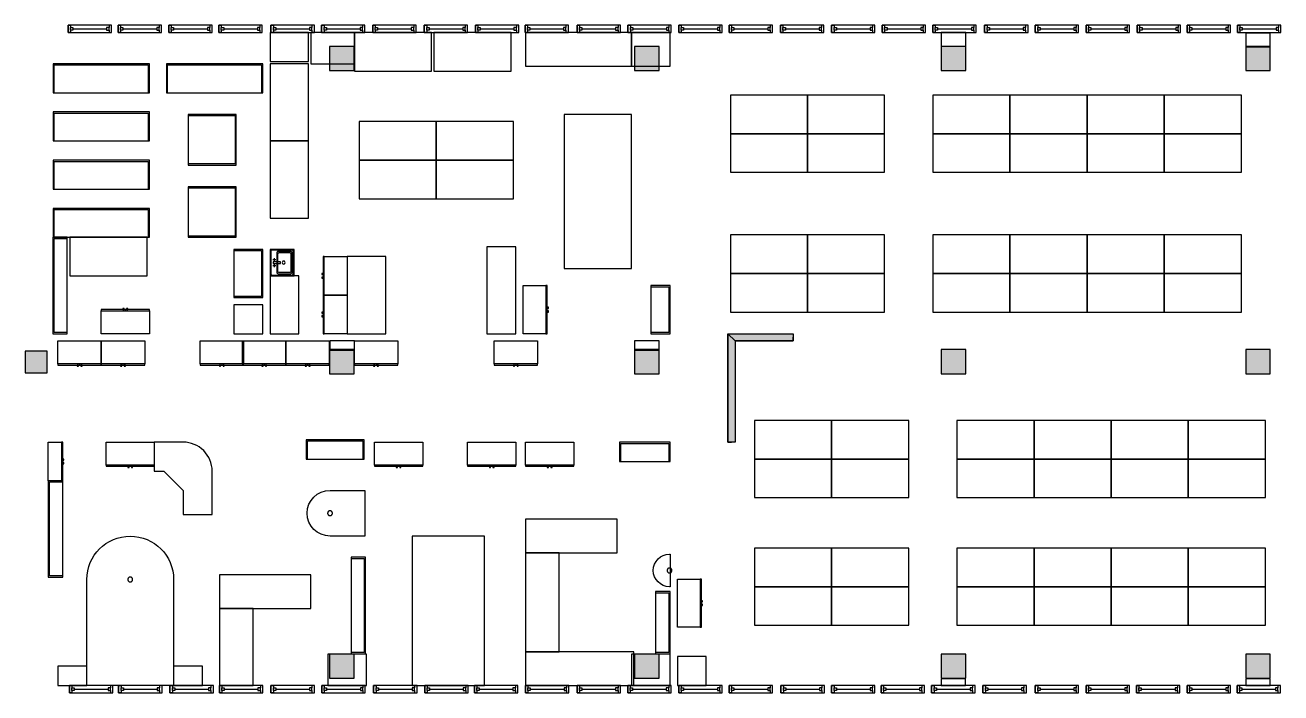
# Model space of a CAD drawing. Extents: x 350 to 75220, y 4897 to 25153.
# Drawn here: x 49170 to 75220, y 11297 to 25153 of the extents above; entities that cross this region are included whole.
import ezdxf

# ---------------------------------------------------------------- set-up
doc = ezdxf.new("R2010")
doc.units = 0
doc.header["$LTSCALE"] = 768.391583
doc.header["$MEASUREMENT"] = 0
doc.linetypes.add('DASHED2', pattern=[0.375, 0.25, -0.125])
for name, color, linetype in [('MOUNTABLE', 7, 'CONTINUOUS'), ('OBSTACLE', 7, 'CONTINUOUS'), ('OCCUPIED', 7, 'CONTINUOUS')]:
    doc.layers.add(name, color=color, linetype=linetype)

msp = doc.modelspace()

# ---------------------------------------------------------------- hatches: boundary and pattern name
at = {"layer": 'MOUNTABLE'}
for color, points in [(254, [(55994.579167, 24709.579167), (55484.579167, 24709.579167), (55484.579167, 24209.579167), (55994.579167, 24209.579167)]), (254, [(62319.579167, 24709.579167), (61809.579167, 24709.579167), (61809.579167, 24209.579167), (62319.579167, 24209.579167)]), (254, [(68684.579167, 24709.579167), (68174.579167, 24709.579167), (68174.579167, 24209.579167), (68684.579167, 24209.579167)]), (254, [(75000, 24709.579167), (74490, 24709.579167), (74490, 24209.579167), (75000, 24209.579167)]), (253, [(63750, 18750), (65100, 18750), (65100, 18675), (65100, 18600), (63900, 18600)]), (253, [(63900, 18600), (63900, 16500), (63825, 16500), (63750, 16500), (63750, 18750)]), (254, [(49629.579167, 18385.559559), (49169.579167, 18385.559559), (49169.579167, 17934.579167), (49629.579167, 17934.579167)]), (254, [(55994.579167, 18419.579167), (55484.579167, 18419.579167), (55484.579167, 17919.579167), (55994.579167, 17919.579167)]), (254, [(62319.579167, 18419.579167), (61809.579167, 18419.579167), (61809.579167, 17919.579167), (62319.579167, 17919.579167)]), (254, [(68684.579167, 18419.579167), (68174.579167, 18419.579167), (68174.579167, 17919.579167), (68684.579167, 17919.579167)]), (254, [(75000, 18419.579167), (74490, 18419.579167), (74490, 17919.579167), (75000, 17919.579167)]), (254, [(55994.579167, 12100), (55484.579167, 12100), (55484.579167, 11600), (55994.579167, 11600)]), (254, [(62319.579167, 12100), (61809.579167, 12100), (61809.579167, 11600), (62319.579167, 11600)]), (254, [(68684.579167, 12100), (68174.579167, 12100), (68174.579167, 11600), (68684.579167, 11600)]), (254, [(75000, 12100), (74490, 12100), (74490, 11600), (75000, 11600)])]:
    msp.add_hatch(color=color, dxfattribs=at).paths.add_polyline_path(points)

# ---------------------------------------------------------------- linework, layer by layer
at = {"layer": 'MOUNTABLE', "linetype": 'CONTINUOUS'}
for points in [[(55994.579167, 24709.579167), (55484.579167, 24709.579167), (55484.579167, 24209.579167), (55994.579167, 24209.579167)], [(62319.579167, 24709.579167), (61809.579167, 24709.579167), (61809.579167, 24209.579167), (62319.579167, 24209.579167)], [(68684.579167, 24709.579167), (68174.579167, 24709.579167), (68174.579167, 24209.579167), (68684.579167, 24209.579167)], [(75000, 24709.579167), (74490, 24709.579167), (74490, 24209.579167), (75000, 24209.579167)], [(63750, 18750), (65100, 18750), (65100, 18675), (65100, 18600), (63900, 18600)], [(63900, 18600), (63900, 16500), (63825, 16500), (63750, 16500), (63750, 18750)], [(49629.579167, 18385.559559), (49169.579167, 18385.559559), (49169.579167, 17934.579167), (49629.579167, 17934.579167)], [(55994.579167, 18419.579167), (55484.579167, 18419.579167), (55484.579167, 17919.579167), (55994.579167, 17919.579167)], [(62319.579167, 18419.579167), (61809.579167, 18419.579167), (61809.579167, 17919.579167), (62319.579167, 17919.579167)], [(68684.579167, 18419.579167), (68174.579167, 18419.579167), (68174.579167, 17919.579167), (68684.579167, 17919.579167)], [(75000, 18419.579167), (74490, 18419.579167), (74490, 17919.579167), (75000, 17919.579167)], [(55994.579167, 12100), (55484.579167, 12100), (55484.579167, 11600), (55994.579167, 11600)], [(62319.579167, 12100), (61809.579167, 12100), (61809.579167, 11600), (62319.579167, 11600)], [(68684.579167, 12100), (68174.579167, 12100), (68174.579167, 11600), (68684.579167, 11600)], [(75000, 12100), (74490, 12100), (74490, 11600), (75000, 11600)]]:
    msp.add_lwpolyline(points, close=True, dxfattribs=at)
for points in [[(63750, 18750), (65100, 18750), (65100, 18675)], [(63750, 18750), (63750, 16500), (63825, 16500)], [(63900, 18600), (63900, 16500), (63825, 16500)], [(63900, 18600), (65100, 18600), (65100, 18675)]]:
    msp.add_lwpolyline(points, dxfattribs=at)
at = {"layer": 'OBSTACLE', "linetype": 'CONTINUOUS'}
for p, q in [((50060, 25000), (50060, 25150)), ((50060, 25150), (50110, 25150)), ((50060, 25000), (50060, 25150)), ((50110, 25150), (50110, 25100)), ((50110, 25050), (50110, 25000)), ((50160, 25075), (50860, 25075)), ((50960, 25150), (50910, 25150)), ((50910, 25150), (50910, 25100)), ((50910, 25050), (50910, 25000)), ((50960, 25000), (50960, 25150)), ((50960, 25000), (50960, 25150)), ((51100, 25000), (51100, 25150)), ((51100, 25150), (51150, 25150)), ((51100, 25000), (51100, 25150)), ((51150, 25150), (51150, 25100)), ((51150, 25050), (51150, 25000)), ((51200, 25075), (51900, 25075)), ((52000, 25150), (51950, 25150)), ((51950, 25150), (51950, 25100)), ((51950, 25050), (51950, 25000)), ((52000, 25000), (52000, 25150)), ((52000, 25000), (52000, 25150)), ((52150, 25000), (52150, 25150)), ((52150, 25150), (52200, 25150)), ((52150, 25000), (52150, 25150)), ((52200, 25150), (52200, 25100)), ((52200, 25050), (52200, 25000)), ((52250, 25075), (52950, 25075)), ((53050, 25150), (53000, 25150)), ((53000, 25150), (53000, 25100)), ((53000, 25050), (53000, 25000)), ((53050, 25000), (53050, 25150)), ((53050, 25000), (53050, 25150)), ((53190, 25000), (53190, 25150)), ((53190, 25150), (53240, 25150)), ((53190, 25000), (53190, 25150)), ((53240, 25150), (53240, 25100)), ((53240, 25050), (53240, 25000)), ((53290, 25075), (53990, 25075)), ((54090, 25150), (54040, 25150)), ((54040, 25150), (54040, 25100)), ((54040, 25050), (54040, 25000)), ((54090, 25000), (54090, 25150)), ((54090, 25000), (54090, 25150)), ((54270, 25000), (54270, 25150)), ((54270, 25150), (54320, 25150)), ((54270, 25000), (54270, 25150)), ((54320, 25150), (54320, 25100)), ((54320, 25050), (54320, 25000)), ((54370, 25075), (55070, 25075)), ((55170, 25150), (55120, 25150)), ((55120, 25150), (55120, 25100)), ((55120, 25050), (55120, 25000)), ((55170, 25000), (55170, 25150)), ((55170, 25000), (55170, 25150)), ((55320, 25000), (55320, 25150)), ((55320, 25150), (55370, 25150)), ((55320, 25000), (55320, 25150)), ((55370, 25150), (55370, 25100)), ((55370, 25050), (55370, 25000)), ((55420, 25075), (56120, 25075)), ((56220, 25150), (56170, 25150)), ((56170, 25150), (56170, 25100)), ((56170, 25050), (56170, 25000)), ((56220, 25000), (56220, 25150)), ((56220, 25000), (56220, 25150)), ((56380, 25000), (56380, 25150)), ((56380, 25150), (56430, 25150)), ((56380, 25000), (56380, 25150)), ((56430, 25150), (56430, 25100)), ((56430, 25050), (56430, 25000)), ((56480, 25075), (57180, 25075)), ((57280, 25150), (57230, 25150)), ((57230, 25150), (57230, 25100)), ((57230, 25050), (57230, 25000)), ((57280, 25000), (57280, 25150)), ((57280, 25000), (57280, 25150)), ((57450, 25000), (57450, 25150)), ((57450, 25150), (57500, 25150)), ((57450, 25000), (57450, 25150)), ((57500, 25150), (57500, 25100)), ((57500, 25050), (57500, 25000)), ((57550, 25075), (58250, 25075)), ((58350, 25150), (58300, 25150)), ((58300, 25150), (58300, 25100)), ((58300, 25050), (58300, 25000)), ((58350, 25000), (58350, 25150)), ((58350, 25000), (58350, 25150)), ((58510, 25000), (58510, 25150)), ((58510, 25150), (58560, 25150)), ((58510, 25000), (58510, 25150)), ((58560, 25150), (58560, 25100)), ((58560, 25050), (58560, 25000)), ((58610, 25075), (59310, 25075)), ((59410, 25150), (59360, 25150)), ((59360, 25150), (59360, 25100)), ((59360, 25050), (59360, 25000)), ((59410, 25000), (59410, 25150)), ((59410, 25000), (59410, 25150)), ((59540, 25000), (59540, 25150)), ((59540, 25150), (59590, 25150)), ((59540, 25000), (59540, 25150)), ((59590, 25150), (59590, 25100)), ((59590, 25050), (59590, 25000)), ((59640, 25075), (60340, 25075)), ((60440, 25150), (60390, 25150)), ((60390, 25150), (60390, 25100)), ((60390, 25050), (60390, 25000)), ((60440, 25000), (60440, 25150)), ((60440, 25000), (60440, 25150)), ((60620, 25000), (60620, 25150)), ((60620, 25150), (60670, 25150)), ((60620, 25000), (60620, 25150)), ((60670, 25150), (60670, 25100)), ((60670, 25050), (60670, 25000)), ((60720, 25075), (61420, 25075)), ((61520, 25150), (61470, 25150)), ((61470, 25150), (61470, 25100)), ((61470, 25050), (61470, 25000)), ((61520, 25000), (61520, 25150)), ((61520, 25000), (61520, 25150)), ((61675, 25000), (61675, 25150)), ((61675, 25150), (61725, 25150)), ((61675, 25000), (61675, 25150)), ((61725, 25150), (61725, 25100)), ((61725, 25050), (61725, 25000)), ((61775, 25075), (62475, 25075)), ((62575, 25150), (62525, 25150)), ((62525, 25150), (62525, 25100)), ((62525, 25050), (62525, 25000)), ((62575, 25000), (62575, 25150)), ((62575, 25000), (62575, 25150)), ((62730, 25000), (62730, 25150)), ((62730, 25150), (62780, 25150)), ((62730, 25000), (62730, 25150)), ((62780, 25150), (62780, 25100)), ((62780, 25050), (62780, 25000)), ((62830, 25075), (63530, 25075)), ((63630, 25150), (63580, 25150)), ((63580, 25150), (63580, 25100)), ((63580, 25050), (63580, 25000)), ((63630, 25000), (63630, 25150)), ((63630, 25000), (63630, 25150)), ((63775, 25000), (63775, 25150)), ((63775, 25150), (63825, 25150)), ((63775, 25000), (63775, 25150)), ((63825, 25150), (63825, 25100)), ((63825, 25050), (63825, 25000)), ((63875, 25075), (64575, 25075)), ((64675, 25150), (64625, 25150)), ((64625, 25150), (64625, 25100)), ((64625, 25050), (64625, 25000)), ((64675, 25000), (64675, 25150)), ((64675, 25000), (64675, 25150)), ((64840, 25000), (64840, 25150)), ((64840, 25150), (64890, 25150)), ((64840, 25000), (64840, 25150)), ((64890, 25150), (64890, 25100)), ((64890, 25050), (64890, 25000)), ((64940, 25075), (65640, 25075)), ((65740, 25150), (65690, 25150)), ((65690, 25150), (65690, 25100)), ((65690, 25050), (65690, 25000)), ((65740, 25000), (65740, 25150)), ((65740, 25000), (65740, 25150)), ((65900, 25000), (65900, 25150)), ((65900, 25150), (65950, 25150)), ((65900, 25000), (65900, 25150)), ((65950, 25150), (65950, 25100)), ((65950, 25050), (65950, 25000)), ((66000, 25075), (66700, 25075)), ((66800, 25150), (66750, 25150)), ((66750, 25150), (66750, 25100)), ((66750, 25050), (66750, 25000)), ((66800, 25000), (66800, 25150)), ((66800, 25000), (66800, 25150)), ((66950, 25000), (66950, 25150)), ((66950, 25150), (67000, 25150)), ((66950, 25000), (66950, 25150)), ((67000, 25150), (67000, 25100)), ((67000, 25050), (67000, 25000)), ((67050, 25075), (67750, 25075)), ((67850, 25150), (67800, 25150)), ((67800, 25150), (67800, 25100)), ((67800, 25050), (67800, 25000)), ((67850, 25000), (67850, 25150)), ((67850, 25000), (67850, 25150)), ((68000, 25000), (68000, 25150)), ((68000, 25150), (68050, 25150)), ((68000, 25000), (68000, 25150)), ((68050, 25150), (68050, 25100)), ((68050, 25050), (68050, 25000)), ((68100, 25075), (68800, 25075)), ((68900, 25150), (68850, 25150)), ((68850, 25150), (68850, 25100)), ((68850, 25050), (68850, 25000)), ((68900, 25000), (68900, 25150)), ((68900, 25000), (68900, 25150)), ((69075, 25000), (69075, 25150)), ((69075, 25150), (69125, 25150)), ((69075, 25000), (69075, 25150)), ((69125, 25150), (69125, 25100)), ((69125, 25050), (69125, 25000)), ((69175, 25075), (69875, 25075)), ((69975, 25150), (69925, 25150)), ((69925, 25150), (69925, 25100)), ((69925, 25050), (69925, 25000)), ((69975, 25000), (69975, 25150)), ((69975, 25000), (69975, 25150)), ((70125, 25000), (70125, 25150)), ((70125, 25150), (70175, 25150)), ((70125, 25000), (70125, 25150)), ((70175, 25150), (70175, 25100)), ((70175, 25050), (70175, 25000)), ((70225, 25075), (70925, 25075)), ((71025, 25150), (70975, 25150)), ((70975, 25150), (70975, 25100)), ((70975, 25050), (70975, 25000)), ((71025, 25000), (71025, 25150)), ((71025, 25000), (71025, 25150)), ((71180, 25000), (71180, 25150)), ((71180, 25150), (71230, 25150)), ((71180, 25000), (71180, 25150)), ((71230, 25150), (71230, 25100)), ((71230, 25050), (71230, 25000)), ((71280, 25075), (71980, 25075)), ((72080, 25150), (72030, 25150)), ((72030, 25150), (72030, 25100)), ((72030, 25050), (72030, 25000)), ((72080, 25000), (72080, 25150)), ((72080, 25000), (72080, 25150)), ((72240, 25000), (72240, 25150)), ((72240, 25150), (72290, 25150)), ((72240, 25000), (72240, 25150)), ((72290, 25150), (72290, 25100)), ((72290, 25050), (72290, 25000)), ((72340, 25075), (73040, 25075)), ((73140, 25150), (73090, 25150)), ((73090, 25150), (73090, 25100)), ((73090, 25050), (73090, 25000)), ((73140, 25000), (73140, 25150)), ((73140, 25000), (73140, 25150)), ((73275, 25000), (73275, 25150)), ((73275, 25150), (73325, 25150)), ((73275, 25000), (73275, 25150)), ((73325, 25150), (73325, 25100)), ((73325, 25050), (73325, 25000)), ((73375, 25075), (74075, 25075)), ((74175, 25150), (74125, 25150)), ((74125, 25150), (74125, 25100)), ((74125, 25050), (74125, 25000)), ((74175, 25000), (74175, 25150)), ((74175, 25000), (74175, 25150)), ((74320, 25000), (74320, 25150)), ((74320, 25150), (74370, 25150)), ((74320, 25000), (74320, 25150)), ((74370, 25150), (74370, 25100)), ((74370, 25050), (74370, 25000)), ((74420, 25075), (75120, 25075)), ((75220, 25150), (75170, 25150)), ((75170, 25150), (75170, 25100)), ((75170, 25050), (75170, 25000)), ((75220, 25000), (75220, 25150)), ((75220, 25000), (75220, 25150)), ((50110, 25000), (50060, 25000)), ((50910, 25000), (50960, 25000)), ((51150, 25000), (51100, 25000)), ((51950, 25000), (52000, 25000)), ((52200, 25000), (52150, 25000)), ((53000, 25000), (53050, 25000)), ((53240, 25000), (53190, 25000)), ((54040, 25000), (54090, 25000)), ((54320, 25000), (54270, 25000)), ((55120, 25000), (55170, 25000)), ((55370, 25000), (55320, 25000)), ((56170, 25000), (56220, 25000)), ((56430, 25000), (56380, 25000)), ((57230, 25000), (57280, 25000)), ((57500, 25000), (57450, 25000)), ((58300, 25000), (58350, 25000)), ((58560, 25000), (58510, 25000)), ((59360, 25000), (59410, 25000)), ((59590, 25000), (59540, 25000)), ((60390, 25000), (60440, 25000)), ((60670, 25000), (60620, 25000)), ((61470, 25000), (61520, 25000)), ((61725, 25000), (61675, 25000)), ((62525, 25000), (62575, 25000)), ((62780, 25000), (62730, 25000)), ((63580, 25000), (63630, 25000)), ((63825, 25000), (63775, 25000)), ((64625, 25000), (64675, 25000)), ((64890, 25000), (64840, 25000)), ((65690, 25000), (65740, 25000)), ((65950, 25000), (65900, 25000)), ((66750, 25000), (66800, 25000)), ((67000, 25000), (66950, 25000)), ((67800, 25000), (67850, 25000)), ((68050, 25000), (68000, 25000)), ((68850, 25000), (68900, 25000)), ((69125, 25000), (69075, 25000)), ((69925, 25000), (69975, 25000)), ((70175, 25000), (70125, 25000)), ((70975, 25000), (71025, 25000)), ((71230, 25000), (71180, 25000)), ((72030, 25000), (72080, 25000)), ((72290, 25000), (72240, 25000)), ((73090, 25000), (73140, 25000)), ((73325, 25000), (73275, 25000)), ((74125, 25000), (74175, 25000)), ((74370, 25000), (74320, 25000)), ((75170, 25000), (75220, 25000)), ((55375, 19950), (55350, 19950)), ((51250, 19225), (51250, 19250)), ((55375, 19150), (55350, 19150)), ((59975, 19250), (60000, 19250)), ((50300, 18125), (50300, 18100)), ((51200, 18125), (51200, 18100)), ((53250, 18125), (53250, 18100)), ((54130, 18125), (54130, 18100)), ((55030, 18125), (55030, 18100)), ((56450, 18125), (56450, 18100)), ((59350, 18125), (59350, 18100)), ((49925, 16100), (49950, 16100)), ((51350, 16025), (51350, 16000)), ((56916.666667, 16025), (56916.666667, 16000)), ((58850, 16025), (58850, 16000)), ((60050, 16025), (60050, 16000)), ((63175, 13160), (63200, 13160)), ((50090, 11300), (50090, 11450)), ((50090, 11450), (50140, 11450)), ((50090, 11300), (50090, 11450)), ((50140, 11300), (50090, 11300)), ((50140, 11450), (50140, 11400)), ((50140, 11350), (50140, 11300)), ((50190, 11375), (50890, 11375)), ((50990, 11450), (50940, 11450)), ((50940, 11450), (50940, 11400)), ((50940, 11350), (50940, 11300)), ((50940, 11300), (50990, 11300)), ((50990, 11300), (50990, 11450)), ((50990, 11300), (50990, 11450)), ((51110, 11300), (51110, 11450)), ((51110, 11450), (51160, 11450)), ((51110, 11300), (51110, 11450)), ((51160, 11300), (51110, 11300)), ((51160, 11450), (51160, 11400)), ((51160, 11350), (51160, 11300)), ((51210, 11375), (51910, 11375)), ((52010, 11450), (51960, 11450)), ((51960, 11450), (51960, 11400)), ((51960, 11350), (51960, 11300)), ((51960, 11300), (52010, 11300)), ((52010, 11300), (52010, 11450)), ((52010, 11300), (52010, 11450)), ((52175, 11300), (52175, 11450)), ((52175, 11450), (52225, 11450)), ((52175, 11300), (52175, 11450)), ((52225, 11300), (52175, 11300)), ((52225, 11450), (52225, 11400)), ((52225, 11350), (52225, 11300)), ((52275, 11375), (52975, 11375)), ((53075, 11450), (53025, 11450)), ((53025, 11450), (53025, 11400)), ((53025, 11350), (53025, 11300)), ((53025, 11300), (53075, 11300)), ((53075, 11300), (53075, 11450)), ((53075, 11300), (53075, 11450)), ((53200, 11300), (53200, 11450)), ((53200, 11450), (53250, 11450)), ((53200, 11300), (53200, 11450)), ((53250, 11300), (53200, 11300)), ((53250, 11450), (53250, 11400)), ((53250, 11350), (53250, 11300)), ((53300, 11375), (54000, 11375)), ((54100, 11450), (54050, 11450)), ((54050, 11450), (54050, 11400)), ((54050, 11350), (54050, 11300)), ((54050, 11300), (54100, 11300)), ((54100, 11300), (54100, 11450)), ((54100, 11300), (54100, 11450)), ((54270, 11300), (54270, 11450)), ((54270, 11450), (54320, 11450)), ((54270, 11300), (54270, 11450)), ((54320, 11300), (54270, 11300)), ((54320, 11450), (54320, 11400)), ((54320, 11350), (54320, 11300)), ((54370, 11375), (55070, 11375)), ((55170, 11450), (55120, 11450)), ((55120, 11450), (55120, 11400)), ((55120, 11350), (55120, 11300)), ((55120, 11300), (55170, 11300)), ((55170, 11300), (55170, 11450)), ((55170, 11300), (55170, 11450)), ((55325, 11300), (55325, 11450)), ((55325, 11450), (55375, 11450)), ((55325, 11300), (55325, 11450)), ((55375, 11300), (55325, 11300)), ((55375, 11450), (55375, 11400)), ((55375, 11350), (55375, 11300)), ((55425, 11375), (56125, 11375)), ((56225, 11450), (56175, 11450)), ((56175, 11450), (56175, 11400)), ((56175, 11350), (56175, 11300)), ((56175, 11300), (56225, 11300)), ((56225, 11300), (56225, 11450)), ((56225, 11300), (56225, 11450)), ((56400, 11300), (56400, 11450)), ((56400, 11450), (56450, 11450)), ((56400, 11300), (56400, 11450)), ((56450, 11300), (56400, 11300)), ((56450, 11450), (56450, 11400)), ((56450, 11350), (56450, 11300)), ((56500, 11375), (57200, 11375)), ((57300, 11450), (57250, 11450)), ((57250, 11450), (57250, 11400)), ((57250, 11350), (57250, 11300)), ((57250, 11300), (57300, 11300)), ((57300, 11300), (57300, 11450)), ((57300, 11300), (57300, 11450)), ((57460, 11300), (57460, 11450)), ((57460, 11450), (57510, 11450)), ((57460, 11300), (57460, 11450)), ((57510, 11300), (57460, 11300)), ((57510, 11450), (57510, 11400)), ((57510, 11350), (57510, 11300)), ((57560, 11375), (58260, 11375)), ((58360, 11450), (58310, 11450)), ((58310, 11450), (58310, 11400)), ((58310, 11350), (58310, 11300)), ((58310, 11300), (58360, 11300)), ((58360, 11300), (58360, 11450)), ((58360, 11300), (58360, 11450)), ((58490, 11300), (58490, 11450)), ((58490, 11450), (58540, 11450)), ((58490, 11300), (58490, 11450)), ((58540, 11300), (58490, 11300)), ((58540, 11450), (58540, 11400)), ((58540, 11350), (58540, 11300)), ((58590, 11375), (59290, 11375)), ((59390, 11450), (59340, 11450)), ((59340, 11450), (59340, 11400)), ((59340, 11350), (59340, 11300)), ((59340, 11300), (59390, 11300)), ((59390, 11300), (59390, 11450)), ((59390, 11300), (59390, 11450)), ((59550, 11300), (59550, 11450)), ((59550, 11450), (59600, 11450)), ((59550, 11300), (59550, 11450)), ((59600, 11300), (59550, 11300)), ((59600, 11450), (59600, 11400)), ((59600, 11350), (59600, 11300)), ((59650, 11375), (60350, 11375)), ((60450, 11450), (60400, 11450)), ((60400, 11450), (60400, 11400)), ((60400, 11350), (60400, 11300)), ((60400, 11300), (60450, 11300)), ((60450, 11300), (60450, 11450)), ((60450, 11300), (60450, 11450)), ((60620, 11300), (60620, 11450)), ((60620, 11450), (60670, 11450)), ((60620, 11300), (60620, 11450)), ((60670, 11300), (60620, 11300)), ((60670, 11450), (60670, 11400)), ((60670, 11350), (60670, 11300)), ((60720, 11375), (61420, 11375)), ((61520, 11450), (61470, 11450)), ((61470, 11450), (61470, 11400)), ((61470, 11350), (61470, 11300)), ((61470, 11300), (61520, 11300)), ((61520, 11300), (61520, 11450)), ((61520, 11300), (61520, 11450)), ((61670, 11300), (61670, 11450)), ((61670, 11450), (61720, 11450)), ((61670, 11300), (61670, 11450)), ((61720, 11300), (61670, 11300)), ((61720, 11450), (61720, 11400)), ((61720, 11350), (61720, 11300)), ((61770, 11375), (62470, 11375)), ((62570, 11450), (62520, 11450)), ((62520, 11450), (62520, 11400)), ((62520, 11350), (62520, 11300)), ((62520, 11300), (62570, 11300)), ((62570, 11300), (62570, 11450)), ((62570, 11300), (62570, 11450)), ((62730, 11300), (62730, 11450)), ((62730, 11450), (62780, 11450)), ((62730, 11300), (62730, 11450)), ((62780, 11300), (62730, 11300)), ((62780, 11450), (62780, 11400)), ((62780, 11350), (62780, 11300)), ((62830, 11375), (63530, 11375)), ((63630, 11450), (63580, 11450)), ((63580, 11450), (63580, 11400)), ((63580, 11350), (63580, 11300)), ((63580, 11300), (63630, 11300)), ((63630, 11300), (63630, 11450)), ((63630, 11300), (63630, 11450)), ((63775, 11300), (63775, 11450)), ((63775, 11450), (63825, 11450)), ((63775, 11300), (63775, 11450)), ((63825, 11300), (63775, 11300)), ((63825, 11450), (63825, 11400)), ((63825, 11350), (63825, 11300)), ((63875, 11375), (64575, 11375)), ((64675, 11450), (64625, 11450)), ((64625, 11450), (64625, 11400)), ((64625, 11350), (64625, 11300)), ((64625, 11300), (64675, 11300)), ((64675, 11300), (64675, 11450)), ((64675, 11300), (64675, 11450)), ((64850, 11300), (64850, 11450)), ((64850, 11450), (64900, 11450)), ((64850, 11300), (64850, 11450)), ((64900, 11300), (64850, 11300)), ((64900, 11450), (64900, 11400)), ((64900, 11350), (64900, 11300)), ((64950, 11375), (65650, 11375)), ((65750, 11450), (65700, 11450)), ((65700, 11450), (65700, 11400)), ((65700, 11350), (65700, 11300)), ((65700, 11300), (65750, 11300)), ((65750, 11300), (65750, 11450)), ((65750, 11300), (65750, 11450)), ((65900, 11300), (65900, 11450)), ((65900, 11450), (65950, 11450)), ((65900, 11300), (65900, 11450)), ((65950, 11300), (65900, 11300)), ((65950, 11450), (65950, 11400)), ((65950, 11350), (65950, 11300)), ((66000, 11375), (66700, 11375)), ((66800, 11450), (66750, 11450)), ((66750, 11450), (66750, 11400)), ((66750, 11350), (66750, 11300)), ((66750, 11300), (66800, 11300)), ((66800, 11300), (66800, 11450)), ((66800, 11300), (66800, 11450)), ((66925, 11300), (66925, 11450)), ((66925, 11450), (66975, 11450)), ((66925, 11300), (66925, 11450)), ((66975, 11300), (66925, 11300)), ((66975, 11450), (66975, 11400)), ((66975, 11350), (66975, 11300)), ((67025, 11375), (67725, 11375)), ((67825, 11450), (67775, 11450)), ((67775, 11450), (67775, 11400)), ((67775, 11350), (67775, 11300)), ((67775, 11300), (67825, 11300)), ((67825, 11300), (67825, 11450)), ((67825, 11300), (67825, 11450)), ((67975, 11300), (67975, 11450)), ((67975, 11450), (68025, 11450)), ((67975, 11300), (67975, 11450)), ((68025, 11300), (67975, 11300)), ((68025, 11450), (68025, 11400)), ((68025, 11350), (68025, 11300)), ((68075, 11375), (68775, 11375)), ((68875, 11450), (68825, 11450)), ((68825, 11450), (68825, 11400)), ((68825, 11350), (68825, 11300)), ((68825, 11300), (68875, 11300)), ((68875, 11300), (68875, 11450)), ((68875, 11300), (68875, 11450)), ((69040, 11300), (69040, 11450)), ((69040, 11450), (69090, 11450)), ((69040, 11300), (69040, 11450)), ((69090, 11300), (69040, 11300)), ((69090, 11450), (69090, 11400)), ((69090, 11350), (69090, 11300)), ((69140, 11375), (69840, 11375)), ((69940, 11450), (69890, 11450)), ((69890, 11450), (69890, 11400)), ((69890, 11350), (69890, 11300)), ((69890, 11300), (69940, 11300)), ((69940, 11300), (69940, 11450)), ((69940, 11300), (69940, 11450)), ((70125, 11300), (70125, 11450)), ((70125, 11450), (70175, 11450)), ((70125, 11300), (70125, 11450)), ((70175, 11300), (70125, 11300)), ((70175, 11450), (70175, 11400)), ((70175, 11350), (70175, 11300)), ((70225, 11375), (70925, 11375)), ((71025, 11450), (70975, 11450)), ((70975, 11450), (70975, 11400)), ((70975, 11350), (70975, 11300)), ((70975, 11300), (71025, 11300)), ((71025, 11300), (71025, 11450)), ((71025, 11300), (71025, 11450)), ((71180, 11300), (71180, 11450)), ((71180, 11450), (71230, 11450)), ((71180, 11300), (71180, 11450)), ((71230, 11300), (71180, 11300)), ((71230, 11450), (71230, 11400)), ((71230, 11350), (71230, 11300)), ((71280, 11375), (71980, 11375)), ((72080, 11450), (72030, 11450)), ((72030, 11450), (72030, 11400)), ((72030, 11350), (72030, 11300)), ((72030, 11300), (72080, 11300)), ((72080, 11300), (72080, 11450)), ((72080, 11300), (72080, 11450)), ((72225, 11300), (72225, 11450)), ((72225, 11450), (72275, 11450)), ((72225, 11300), (72225, 11450)), ((72275, 11300), (72225, 11300)), ((72275, 11450), (72275, 11400)), ((72275, 11350), (72275, 11300)), ((72325, 11375), (73025, 11375)), ((73125, 11450), (73075, 11450)), ((73075, 11450), (73075, 11400)), ((73075, 11350), (73075, 11300)), ((73075, 11300), (73125, 11300)), ((73125, 11300), (73125, 11450)), ((73125, 11300), (73125, 11450)), ((73275, 11300), (73275, 11450)), ((73275, 11450), (73325, 11450)), ((73275, 11300), (73275, 11450)), ((73325, 11300), (73275, 11300)), ((73325, 11450), (73325, 11400)), ((73325, 11350), (73325, 11300)), ((73375, 11375), (74075, 11375)), ((74175, 11450), (74125, 11450)), ((74125, 11450), (74125, 11400)), ((74125, 11350), (74125, 11300)), ((74125, 11300), (74175, 11300)), ((74175, 11300), (74175, 11450)), ((74175, 11300), (74175, 11450)), ((74310, 11300), (74310, 11450)), ((74310, 11450), (74360, 11450)), ((74310, 11300), (74310, 11450)), ((74360, 11300), (74310, 11300)), ((74360, 11450), (74360, 11400)), ((74360, 11350), (74360, 11300)), ((74410, 11375), (75110, 11375)), ((75210, 11450), (75160, 11450)), ((75160, 11450), (75160, 11400)), ((75160, 11350), (75160, 11300)), ((75160, 11300), (75210, 11300)), ((75210, 11300), (75210, 11450)), ((75210, 11300), (75210, 11450))]:
    msp.add_line(p, q, dxfattribs=at)
for points in [[(50060, 24997.46), (50960, 24997.46), (50960, 25152.54), (50060, 25152.54)], [(50110, 25100), (50160, 25100), (50160, 25050), (50110, 25050)], [(50910, 25100), (50860, 25100), (50860, 25050), (50910, 25050)], [(51100, 24997.46), (52000, 24997.46), (52000, 25152.54), (51100, 25152.54)], [(51150, 25100), (51200, 25100), (51200, 25050), (51150, 25050)], [(51950, 25100), (51900, 25100), (51900, 25050), (51950, 25050)], [(52150, 24997.46), (53050, 24997.46), (53050, 25152.54), (52150, 25152.54)], [(52200, 25100), (52250, 25100), (52250, 25050), (52200, 25050)], [(53000, 25100), (52950, 25100), (52950, 25050), (53000, 25050)], [(53190, 24997.46), (54090, 24997.46), (54090, 25152.54), (53190, 25152.54)], [(53240, 25100), (53290, 25100), (53290, 25050), (53240, 25050)], [(54040, 25100), (53990, 25100), (53990, 25050), (54040, 25050)], [(54270, 24997.46), (55170, 24997.46), (55170, 25152.54), (54270, 25152.54)], [(54320, 25100), (54370, 25100), (54370, 25050), (54320, 25050)], [(55120, 25100), (55070, 25100), (55070, 25050), (55120, 25050)], [(55320, 24997.46), (56220, 24997.46), (56220, 25152.54), (55320, 25152.54)], [(55370, 25100), (55420, 25100), (55420, 25050), (55370, 25050)], [(56170, 25100), (56120, 25100), (56120, 25050), (56170, 25050)], [(56380, 24997.46), (57280, 24997.46), (57280, 25152.54), (56380, 25152.54)], [(56430, 25100), (56480, 25100), (56480, 25050), (56430, 25050)], [(57230, 25100), (57180, 25100), (57180, 25050), (57230, 25050)], [(57450, 24997.46), (58350, 24997.46), (58350, 25152.54), (57450, 25152.54)], [(57500, 25100), (57550, 25100), (57550, 25050), (57500, 25050)], [(58300, 25100), (58250, 25100), (58250, 25050), (58300, 25050)], [(58510, 24997.46), (59410, 24997.46), (59410, 25152.54), (58510, 25152.54)], [(58560, 25100), (58610, 25100), (58610, 25050), (58560, 25050)], [(59360, 25100), (59310, 25100), (59310, 25050), (59360, 25050)], [(59540, 24997.46), (60440, 24997.46), (60440, 25152.54), (59540, 25152.54)], [(59590, 25100), (59640, 25100), (59640, 25050), (59590, 25050)], [(60390, 25100), (60340, 25100), (60340, 25050), (60390, 25050)], [(60620, 24997.46), (61520, 24997.46), (61520, 25152.54), (60620, 25152.54)], [(60670, 25100), (60720, 25100), (60720, 25050), (60670, 25050)], [(61470, 25100), (61420, 25100), (61420, 25050), (61470, 25050)], [(61675, 24997.46), (62575, 24997.46), (62575, 25152.54), (61675, 25152.54)], [(61725, 25100), (61775, 25100), (61775, 25050), (61725, 25050)], [(62525, 25100), (62475, 25100), (62475, 25050), (62525, 25050)], [(62730, 24997.46), (63630, 24997.46), (63630, 25152.54), (62730, 25152.54)], [(62780, 25100), (62830, 25100), (62830, 25050), (62780, 25050)], [(63580, 25100), (63530, 25100), (63530, 25050), (63580, 25050)], [(63775, 24997.46), (64675, 24997.46), (64675, 25152.54), (63775, 25152.54)], [(63825, 25100), (63875, 25100), (63875, 25050), (63825, 25050)], [(64625, 25100), (64575, 25100), (64575, 25050), (64625, 25050)], [(64840, 24997.46), (65740, 24997.46), (65740, 25152.54), (64840, 25152.54)], [(64890, 25100), (64940, 25100), (64940, 25050), (64890, 25050)], [(65690, 25100), (65640, 25100), (65640, 25050), (65690, 25050)], [(65900, 24997.46), (66800, 24997.46), (66800, 25152.54), (65900, 25152.54)], [(65950, 25100), (66000, 25100), (66000, 25050), (65950, 25050)], [(66750, 25100), (66700, 25100), (66700, 25050), (66750, 25050)], [(66950, 24997.46), (67850, 24997.46), (67850, 25152.54), (66950, 25152.54)], [(67000, 25100), (67050, 25100), (67050, 25050), (67000, 25050)], [(67800, 25100), (67750, 25100), (67750, 25050), (67800, 25050)], [(68000, 24997.46), (68900, 24997.46), (68900, 25152.54), (68000, 25152.54)], [(68050, 25100), (68100, 25100), (68100, 25050), (68050, 25050)], [(68850, 25100), (68800, 25100), (68800, 25050), (68850, 25050)], [(69075, 24997.46), (69975, 24997.46), (69975, 25152.54), (69075, 25152.54)], [(69125, 25100), (69175, 25100), (69175, 25050), (69125, 25050)], [(69925, 25100), (69875, 25100), (69875, 25050), (69925, 25050)], [(70125, 24997.46), (71025, 24997.46), (71025, 25152.54), (70125, 25152.54)], [(70175, 25100), (70225, 25100), (70225, 25050), (70175, 25050)], [(70975, 25100), (70925, 25100), (70925, 25050), (70975, 25050)], [(71180, 24997.46), (72080, 24997.46), (72080, 25152.54), (71180, 25152.54)], [(71230, 25100), (71280, 25100), (71280, 25050), (71230, 25050)], [(72030, 25100), (71980, 25100), (71980, 25050), (72030, 25050)], [(72240, 24997.46), (73140, 24997.46), (73140, 25152.54), (72240, 25152.54)], [(72290, 25100), (72340, 25100), (72340, 25050), (72290, 25050)], [(73090, 25100), (73040, 25100), (73040, 25050), (73090, 25050)], [(73275, 24997.46), (74175, 24997.46), (74175, 25152.54), (73275, 25152.54)], [(73325, 25100), (73375, 25100), (73375, 25050), (73325, 25050)], [(74125, 25100), (74075, 25100), (74075, 25050), (74125, 25050)], [(74320, 24997.46), (75220, 24997.46), (75220, 25152.54), (74320, 25152.54)], [(74370, 25100), (74420, 25100), (74420, 25050), (74370, 25050)], [(75170, 25100), (75120, 25100), (75120, 25050), (75170, 25050)], [(49750, 24350), (49750, 23750), (51750, 23750), (51750, 24350)], [(52100, 24350), (52100, 23750), (54100, 23750), (54100, 24350)], [(49750, 23350), (49750, 22750), (51750, 22750), (51750, 23350)], [(53550, 23300), (52550, 23300), (52550, 22250), (53550, 22250)], [(49750, 22350), (49750, 21750), (51750, 21750), (51750, 22350)], [(53550, 21800), (52550, 21800), (52550, 20750), (53550, 20750)], [(49750, 21350), (49750, 20750), (51750, 20750), (51750, 21350)], [(49745.358995, 18750), (50045.358995, 18750), (50045.358995, 20750), (49745.358995, 20750)], [(54100, 20500), (53500, 20500), (53500, 19500), (54100, 19500)], [(55375, 20350), (55350, 20350), (55350, 19550), (55375, 19550)], [(55850, 20350), (55850, 19550), (55375, 19550), (55375, 20350)], [(55350, 20000), (55325, 20000), (55325, 19975), (55350, 19975)], [(55350, 19925), (55325, 19925), (55325, 19900), (55350, 19900)], [(55375, 19550), (55350, 19550), (55350, 18750), (55375, 18750)], [(55850, 19550), (55850, 18750), (55375, 18750), (55375, 19550)], [(59500, 18750), (59500, 19750), (59975, 19750), (59975, 18750)], [(59975, 18750), (60000, 18750), (60000, 19750), (59975, 19750)], [(62550, 19750), (62150, 19750), (62150, 18750), (62550, 18750)], [(60000, 19275), (60025, 19275), (60025, 19300), (60000, 19300)], [(51750, 19225), (51750, 19250), (50750, 19250), (50750, 19225)], [(51750, 18750), (50750, 18750), (50750, 19225), (51750, 19225)], [(51225, 19250), (51225, 19275), (51200, 19275), (51200, 19250)], [(51300, 19250), (51300, 19275), (51275, 19275), (51275, 19250)], [(55350, 19200), (55325, 19200), (55325, 19175), (55350, 19175)], [(55350, 19125), (55325, 19125), (55325, 19100), (55350, 19100)], [(60000, 19200), (60025, 19200), (60025, 19225), (60000, 19225)], [(49850, 18600), (50750, 18600), (50750, 18125), (49850, 18125)], [(50750, 18600), (51650, 18600), (51650, 18125), (50750, 18125)], [(52800, 18600), (53700, 18600), (53700, 18125), (52800, 18125)], [(53680, 18600), (54580, 18600), (54580, 18125), (53680, 18125)], [(54580, 18600), (55480, 18600), (55480, 18125), (54580, 18125)], [(56000, 18600), (56900, 18600), (56900, 18125), (56000, 18125)], [(58900, 18600), (59800, 18600), (59800, 18125), (58900, 18125)], [(49850, 18125), (49850, 18100), (50750, 18100), (50750, 18125)], [(50250, 18100), (50250, 18075), (50275, 18075), (50275, 18100)], [(50325, 18100), (50325, 18075), (50350, 18075), (50350, 18100)], [(50750, 18125), (50750, 18100), (51650, 18100), (51650, 18125)], [(51150, 18100), (51150, 18075), (51175, 18075), (51175, 18100)], [(51225, 18100), (51225, 18075), (51250, 18075), (51250, 18100)], [(52800, 18125), (52800, 18100), (53700, 18100), (53700, 18125)], [(53200, 18100), (53200, 18075), (53225, 18075), (53225, 18100)], [(53275, 18100), (53275, 18075), (53300, 18075), (53300, 18100)], [(53680, 18125), (53680, 18100), (54580, 18100), (54580, 18125)], [(54080, 18100), (54080, 18075), (54105, 18075), (54105, 18100)], [(54155, 18100), (54155, 18075), (54180, 18075), (54180, 18100)], [(54580, 18125), (54580, 18100), (55480, 18100), (55480, 18125)], [(54980, 18100), (54980, 18075), (55005, 18075), (55005, 18100)], [(55055, 18100), (55055, 18075), (55080, 18075), (55080, 18100)], [(56000, 18125), (56000, 18100), (56900, 18100), (56900, 18125)], [(56400, 18100), (56400, 18075), (56425, 18075), (56425, 18100)], [(56475, 18100), (56475, 18075), (56500, 18075), (56500, 18100)], [(58900, 18125), (58900, 18100), (59800, 18100), (59800, 18125)], [(59300, 18100), (59300, 18075), (59325, 18075), (59325, 18100)], [(59375, 18100), (59375, 18075), (59400, 18075), (59400, 18100)], [(49650, 15700), (49650, 16500), (49925, 16500), (49925, 15700)], [(49925, 15700), (49950, 15700), (49950, 16500), (49925, 16500)], [(50850, 16500), (51850, 16500), (51850, 16025), (50850, 16025)], [(55000, 16550), (55000, 16150), (56200, 16150), (56200, 16550)], [(56416.666667, 16500), (57416.666667, 16500), (57416.666667, 16025), (56416.666667, 16025)], [(58350, 16500), (59350, 16500), (59350, 16025), (58350, 16025)], [(59550, 16500), (60550, 16500), (60550, 16025), (59550, 16025)], [(61500, 16500), (61500, 16100), (62550, 16100), (62550, 16500)], [(49950, 16125), (49975, 16125), (49975, 16150), (49950, 16150)], [(49950, 16050), (49975, 16050), (49975, 16075), (49950, 16075)], [(50850, 16025), (50850, 16000), (51850, 16000), (51850, 16025)], [(51300, 16000), (51300, 15975), (51325, 15975), (51325, 16000)], [(51375, 16000), (51375, 15975), (51400, 15975), (51400, 16000)], [(56416.666667, 16025), (56416.666667, 16000), (57416.666667, 16000), (57416.666667, 16025)], [(56866.666667, 16000), (56866.666667, 15975), (56891.666667, 15975), (56891.666667, 16000)], [(56941.666667, 16000), (56941.666667, 15975), (56966.666667, 15975), (56966.666667, 16000)], [(58350, 16025), (58350, 16000), (59350, 16000), (59350, 16025)], [(58800, 16000), (58800, 15975), (58825, 15975), (58825, 16000)], [(58875, 16000), (58875, 15975), (58900, 15975), (58900, 16000)], [(59550, 16025), (59550, 16000), (60550, 16000), (60550, 16025)], [(60000, 16000), (60000, 15975), (60025, 15975), (60025, 16000)], [(60075, 16000), (60075, 15975), (60100, 15975), (60100, 16000)], [(49650, 13700), (49950, 13700), (49950, 15700), (49650, 15700)], [(56230, 14110), (55930, 14110), (55930, 12110), (56230, 12110)], [(62700, 12660), (62700, 13660), (63175, 13660), (63175, 12660)], [(63175, 12660), (63200, 12660), (63200, 13660), (63175, 13660)], [(62550, 13400), (62250, 13400), (62250, 12108.333333), (62550, 12108.333333)], [(63200, 13185), (63225, 13185), (63225, 13210), (63200, 13210)], [(63200, 13110), (63225, 13110), (63225, 13135), (63200, 13135)], [(50090, 11297.46), (50990, 11297.46), (50990, 11452.54), (50090, 11452.54)], [(50140, 11400), (50190, 11400), (50190, 11350), (50140, 11350)], [(50940, 11400), (50890, 11400), (50890, 11350), (50940, 11350)], [(51110, 11297.46), (52010, 11297.46), (52010, 11452.54), (51110, 11452.54)], [(51160, 11400), (51210, 11400), (51210, 11350), (51160, 11350)], [(51960, 11400), (51910, 11400), (51910, 11350), (51960, 11350)], [(52175, 11297.46), (53075, 11297.46), (53075, 11452.54), (52175, 11452.54)], [(52225, 11400), (52275, 11400), (52275, 11350), (52225, 11350)], [(53025, 11400), (52975, 11400), (52975, 11350), (53025, 11350)], [(53200, 11297.46), (54100, 11297.46), (54100, 11452.54), (53200, 11452.54)], [(53250, 11400), (53300, 11400), (53300, 11350), (53250, 11350)], [(54050, 11400), (54000, 11400), (54000, 11350), (54050, 11350)], [(54270, 11297.46), (55170, 11297.46), (55170, 11452.54), (54270, 11452.54)], [(54320, 11400), (54370, 11400), (54370, 11350), (54320, 11350)], [(55120, 11400), (55070, 11400), (55070, 11350), (55120, 11350)], [(55325, 11297.46), (56225, 11297.46), (56225, 11452.54), (55325, 11452.54)], [(55375, 11400), (55425, 11400), (55425, 11350), (55375, 11350)], [(56175, 11400), (56125, 11400), (56125, 11350), (56175, 11350)], [(56400, 11297.46), (57300, 11297.46), (57300, 11452.54), (56400, 11452.54)], [(56450, 11400), (56500, 11400), (56500, 11350), (56450, 11350)], [(57250, 11400), (57200, 11400), (57200, 11350), (57250, 11350)], [(57460, 11297.46), (58360, 11297.46), (58360, 11452.54), (57460, 11452.54)], [(57510, 11400), (57560, 11400), (57560, 11350), (57510, 11350)], [(58310, 11400), (58260, 11400), (58260, 11350), (58310, 11350)], [(58490, 11297.46), (59390, 11297.46), (59390, 11452.54), (58490, 11452.54)], [(58540, 11400), (58590, 11400), (58590, 11350), (58540, 11350)], [(59340, 11400), (59290, 11400), (59290, 11350), (59340, 11350)], [(59550, 11297.46), (60450, 11297.46), (60450, 11452.54), (59550, 11452.54)], [(59600, 11400), (59650, 11400), (59650, 11350), (59600, 11350)], [(60400, 11400), (60350, 11400), (60350, 11350), (60400, 11350)], [(60620, 11297.46), (61520, 11297.46), (61520, 11452.54), (60620, 11452.54)], [(60670, 11400), (60720, 11400), (60720, 11350), (60670, 11350)], [(61470, 11400), (61420, 11400), (61420, 11350), (61470, 11350)], [(61670, 11297.46), (62570, 11297.46), (62570, 11452.54), (61670, 11452.54)], [(61720, 11400), (61770, 11400), (61770, 11350), (61720, 11350)], [(62520, 11400), (62470, 11400), (62470, 11350), (62520, 11350)], [(62730, 11297.46), (63630, 11297.46), (63630, 11452.54), (62730, 11452.54)], [(62780, 11400), (62830, 11400), (62830, 11350), (62780, 11350)], [(63580, 11400), (63530, 11400), (63530, 11350), (63580, 11350)], [(63775, 11297.46), (64675, 11297.46), (64675, 11452.54), (63775, 11452.54)], [(63825, 11400), (63875, 11400), (63875, 11350), (63825, 11350)], [(64625, 11400), (64575, 11400), (64575, 11350), (64625, 11350)], [(64850, 11297.46), (65750, 11297.46), (65750, 11452.54), (64850, 11452.54)], [(64900, 11400), (64950, 11400), (64950, 11350), (64900, 11350)], [(65700, 11400), (65650, 11400), (65650, 11350), (65700, 11350)], [(65900, 11297.46), (66800, 11297.46), (66800, 11452.54), (65900, 11452.54)], [(65950, 11400), (66000, 11400), (66000, 11350), (65950, 11350)], [(66750, 11400), (66700, 11400), (66700, 11350), (66750, 11350)], [(66925, 11297.46), (67825, 11297.46), (67825, 11452.54), (66925, 11452.54)], [(66975, 11400), (67025, 11400), (67025, 11350), (66975, 11350)], [(67775, 11400), (67725, 11400), (67725, 11350), (67775, 11350)], [(67975, 11297.46), (68875, 11297.46), (68875, 11452.54), (67975, 11452.54)], [(68025, 11400), (68075, 11400), (68075, 11350), (68025, 11350)], [(68825, 11400), (68775, 11400), (68775, 11350), (68825, 11350)], [(69040, 11297.46), (69940, 11297.46), (69940, 11452.54), (69040, 11452.54)], [(69090, 11400), (69140, 11400), (69140, 11350), (69090, 11350)], [(69890, 11400), (69840, 11400), (69840, 11350), (69890, 11350)], [(70125, 11297.46), (71025, 11297.46), (71025, 11452.54), (70125, 11452.54)], [(70175, 11400), (70225, 11400), (70225, 11350), (70175, 11350)], [(70975, 11400), (70925, 11400), (70925, 11350), (70975, 11350)], [(71180, 11297.46), (72080, 11297.46), (72080, 11452.54), (71180, 11452.54)], [(71230, 11400), (71280, 11400), (71280, 11350), (71230, 11350)], [(72030, 11400), (71980, 11400), (71980, 11350), (72030, 11350)], [(72225, 11297.46), (73125, 11297.46), (73125, 11452.54), (72225, 11452.54)], [(72275, 11400), (72325, 11400), (72325, 11350), (72275, 11350)], [(73075, 11400), (73025, 11400), (73025, 11350), (73075, 11350)], [(73275, 11297.46), (74175, 11297.46), (74175, 11452.54), (73275, 11452.54)], [(73325, 11400), (73375, 11400), (73375, 11350), (73325, 11350)], [(74125, 11400), (74075, 11400), (74075, 11350), (74125, 11350)], [(74310, 11297.46), (75210, 11297.46), (75210, 11452.54), (74310, 11452.54)], [(74360, 11400), (74410, 11400), (74410, 11350), (74360, 11350)], [(75160, 11400), (75110, 11400), (75110, 11350), (75160, 11350)]]:
    msp.add_lwpolyline(points, close=True, dxfattribs=at)
for points in [[(49775, 23750), (49775, 24325), (51725, 24325), (51725, 23750)], [(52125, 23750), (52125, 24325), (54075, 24325), (54075, 23750)], [(49775, 22750), (49775, 23325), (51725, 23325), (51725, 22750)], [(52550, 23275), (53525, 23275), (53525, 22275), (52550, 22275)], [(49775, 21750), (49775, 22325), (51725, 22325), (51725, 21750)], [(52550, 21775), (53525, 21775), (53525, 20775), (52550, 20775)], [(49775, 20750), (49775, 21325), (51725, 21325), (51725, 20750)], [(50045.358995, 18775), (49770.358995, 18775), (49770.358995, 20725), (50045.358995, 20725)], [(53500, 20475), (54075, 20475), (54075, 19525), (53500, 19525)], [(62150, 19725), (62525, 19725), (62525, 18775), (62150, 18775)], [(55025, 16150), (55025, 16525), (56175, 16525), (56175, 16150)], [(61525, 16100), (61525, 16475), (62525, 16475), (62525, 16100)], [(49950, 13725), (49675, 13725), (49675, 15675), (49950, 15675)], [(55930, 14085), (56205, 14085), (56205, 12135), (55930, 12135)], [(62250, 13375), (62525, 13375), (62525, 12133.333333), (62250, 12133.333333)]]:
    msp.add_lwpolyline(points, dxfattribs=at)
at = {"layer": 'OCCUPIED', "linetype": 'CONTINUOUS'}
for p, q in [((54310.150376, 20287.719299), (54370.300752, 20287.719299)), ((54310.150376, 20165.497077), (54370.300752, 20165.497077)), ((54341.262641, 20255.555555), (54341.262641, 20316.666667)), ((54341.262641, 20133.333333), (54341.262641, 20194.444444))]:
    msp.add_line(p, q, dxfattribs=at)
for points in [[(54250, 24400), (55050, 24400), (55050, 25000), (54250, 25000)], [(55100, 24350), (56000, 24350), (56000, 25000), (55100, 25000)], [(56000, 24200), (57600, 24200), (57600, 25000), (56000, 25000)], [(57650, 24200), (59250, 24200), (59250, 25000), (57650, 25000)], [(59550, 24300), (61750, 24300), (61750, 25000), (59550, 25000)], [(61750, 24300), (62550, 24300), (62550, 25000), (61750, 25000)], [(68175, 24715), (68685, 24715), (68685, 25000), (68175, 25000)], [(74490, 24700), (75000, 24700), (75000, 24985), (74490, 24985)], [(54250, 24350), (54250, 22750), (55050, 22750), (55050, 24350)], [(63800, 22900), (65400, 22900), (65400, 23700), (63800, 23700)], [(65400, 22900), (67000, 22900), (67000, 23700), (65400, 23700)], [(68000, 22900), (69600, 22900), (69600, 23700), (68000, 23700)], [(69600, 22900), (71200, 22900), (71200, 23700), (69600, 23700)], [(71200, 22900), (72800, 22900), (72800, 23700), (71200, 23700)], [(72800, 22900), (74400, 22900), (74400, 23700), (72800, 23700)], [(60350, 20100), (61750, 20100), (61750, 23300), (60350, 23300)], [(56100, 22350), (57700, 22350), (57700, 23150), (56100, 23150)], [(57700, 22350), (59300, 22350), (59300, 23150), (57700, 23150)], [(54250, 22750), (54250, 21150), (55050, 21150), (55050, 22750)], [(63800, 22100), (65400, 22100), (65400, 22900), (63800, 22900)], [(65400, 22100), (67000, 22100), (67000, 22900), (65400, 22900)], [(68000, 22100), (69600, 22100), (69600, 22900), (68000, 22900)], [(69600, 22100), (71200, 22100), (71200, 22900), (69600, 22900)], [(71200, 22100), (72800, 22100), (72800, 22900), (71200, 22900)], [(72800, 22100), (74400, 22100), (74400, 22900), (72800, 22900)], [(56100, 21550), (57700, 21550), (57700, 22350), (56100, 22350)], [(57700, 21550), (59300, 21550), (59300, 22350), (57700, 22350)], [(51700, 20750), (50100, 20750), (50100, 19950), (51700, 19950)], [(63800, 20000), (65400, 20000), (65400, 20800), (63800, 20800)], [(65400, 20000), (67000, 20000), (67000, 20800), (65400, 20800)], [(68000, 20000), (69600, 20000), (69600, 20800), (68000, 20800)], [(69600, 20000), (71200, 20000), (71200, 20800), (69600, 20800)], [(71200, 20000), (72800, 20000), (72800, 20800), (71200, 20800)], [(72800, 20000), (74400, 20000), (74400, 20800), (72800, 20800)], [(54750, 19950), (54750, 20500), (54250, 20500), (54250, 19950)], [(55850, 20350), (55850, 18750), (56650, 18750), (56650, 20350)], [(58750, 18750), (59350, 18750), (59350, 20550), (58750, 20550)], [(54464.285714, 20209.722222), (54464.285714, 20240.277778), (54313.909774, 20240.277778), (54313.909774, 20209.722222)], [(54250, 18750), (54850, 18750), (54850, 19950), (54250, 19950)], [(63800, 19200), (65400, 19200), (65400, 20000), (63800, 20000)], [(65400, 19200), (67000, 19200), (67000, 20000), (65400, 20000)], [(68000, 19200), (69600, 19200), (69600, 20000), (68000, 20000)], [(69600, 19200), (71200, 19200), (71200, 20000), (69600, 20000)], [(71200, 19200), (72800, 19200), (72800, 20000), (71200, 20000)], [(72800, 19200), (74400, 19200), (74400, 20000), (72800, 20000)], [(53500, 18750), (54100, 18750), (54100, 19350), (53500, 19350)], [(55490, 18409.579167), (56000, 18409.579167), (56000, 18600), (55490, 18600)], [(61810, 18409.579167), (62320, 18409.579167), (62320, 18600), (61810, 18600)], [(64300, 16150), (65900, 16150), (65900, 16950), (64300, 16950)], [(65900, 16150), (67500, 16150), (67500, 16950), (65900, 16950)], [(68500, 16150), (70100, 16150), (70100, 16950), (68500, 16950)], [(70100, 16150), (71700, 16150), (71700, 16950), (70100, 16950)], [(71700, 16150), (73300, 16150), (73300, 16950), (71700, 16950)], [(73300, 16150), (74900, 16150), (74900, 16950), (73300, 16950)], [(64300, 15350), (65900, 15350), (65900, 16150), (64300, 16150)], [(65900, 15350), (67500, 15350), (67500, 16150), (65900, 16150)], [(68500, 15350), (70100, 15350), (70100, 16150), (68500, 16150)], [(70100, 15350), (71700, 15350), (71700, 16150), (70100, 16150)], [(71700, 15350), (73300, 15350), (73300, 16150), (71700, 16150)], [(73300, 15350), (74900, 15350), (74900, 16150), (73300, 16150)], [(59550, 14200), (61450, 14200), (61450, 14900), (59550, 14900)], [(57200, 11450), (58700, 11450), (58700, 14550), (57200, 14550)], [(59550, 14200), (59550, 12150), (60250, 12150), (60250, 14200)], [(64300, 13500), (65900, 13500), (65900, 14300), (64300, 14300)], [(65900, 13500), (67500, 13500), (67500, 14300), (65900, 14300)], [(68500, 13500), (70100, 13500), (70100, 14300), (68500, 14300)], [(70100, 13500), (71700, 13500), (71700, 14300), (70100, 14300)], [(71700, 13500), (73300, 13500), (73300, 14300), (71700, 14300)], [(73300, 13500), (74900, 13500), (74900, 14300), (73300, 14300)], [(53200, 13050), (55100, 13050), (55100, 13750), (53200, 13750)], [(64300, 12700), (65900, 12700), (65900, 13500), (64300, 13500)], [(65900, 12700), (67500, 12700), (67500, 13500), (65900, 13500)], [(68500, 12700), (70100, 12700), (70100, 13500), (68500, 13500)], [(70100, 12700), (71700, 12700), (71700, 13500), (70100, 13500)], [(71700, 12700), (73300, 12700), (73300, 13500), (71700, 13500)], [(73300, 12700), (74900, 12700), (74900, 13500), (73300, 13500)], [(53200, 13050), (53200, 11450), (53900, 11450), (53900, 13050)], [(55450, 11450), (56250, 11450), (56250, 12100), (55450, 12100)], [(59550, 11450), (61800, 11450), (61800, 12150), (59550, 12150)], [(61750, 11450), (62550, 11450), (62550, 12100), (61750, 12100)], [(62700, 11450), (63300, 11450), (63300, 12050), (62700, 12050)], [(49850, 11450), (50450, 11450), (50450, 11850), (49850, 11850)], [(52250, 11450), (52850, 11450), (52850, 11850), (52250, 11850)], [(68170, 11450), (68680, 11450), (68680, 11592.5), (68170, 11592.5)], [(74490, 11450), (75000, 11450), (75000, 11592.5), (74490, 11592.5)]]:
    msp.add_lwpolyline(points, close=True, dxfattribs=at)
for points in [[(54733.082707, 20456.323528, 0.414214), (54706.015038, 20483.823528), (54293.984962, 20483.823528, 0.414214), (54266.917293, 20456.323528), (54266.917293, 19993.676472, 0.414214), (54293.984962, 19966.176472), (54706.015038, 19966.176472, 0.414214), (54733.082707, 19993.676472)], [(54706.766917, 20427.56536, 0.414214), (54679.699248, 20455.06536), (54418.045113, 20455.06536, 0.414214), (54390.977444, 20427.56536), (54390.977444, 20022.434639, 0.414214), (54418.045113, 19994.934639), (54679.699248, 19994.934639, 0.414214), (54706.766917, 20022.434639)], [(54691.729323, 20398.80719, 0.414214), (54664.661654, 20426.30719), (54433.082707, 20426.30719, 0.414214), (54406.015038, 20398.80719), (54406.015038, 20051.19281, 0.414214), (54433.082707, 20023.69281), (54664.661654, 20023.69281, 0.414214), (54691.729323, 20051.19281)], [(53050, 15000), (53050, 15900, 0.414223), (52450, 16500), (51850, 16500), (51850, 15900), (52050, 15900), (52450, 15500), (52450, 15000)], [(56220, 14550), (55495, 14550, -1), (55495, 15500), (56220, 15500)], [(50450, 11450), (50450, 13650, -1), (52250, 13650), (52250, 11450)], [(62550, 13500), (62537.5, 13500, -1), (62537.5, 14175), (62550, 14175)]]:
    msp.add_lwpolyline(points, format="xyb", close=True, dxfattribs=at)
at = {"layer": 'OCCUPIED', "linetype": 'DASHED2'}
for points in [[(55545, 15025, -1), (55445, 15025, -1)], [(62587.5, 13837.5, -1), (62487.5, 13837.5, -1)], [(51350, 13600, -1), (51350, 13700, -1)]]:
    msp.add_lwpolyline(points, format="xyb", close=True, dxfattribs=at)
at = {"layer": 'OCCUPIED', "linetype": 'CONTINUOUS'}
for start_param, end_param in [(0, 3.1415926536), (3.1415926536, 6.2831853072)]:
    msp.add_ellipse((54531.954887, 20225), major_axis=(0, 30.555556), ratio=0.984279, start_param=start_param, end_param=end_param, dxfattribs=at)

doc.saveas('drawing.dxf')
